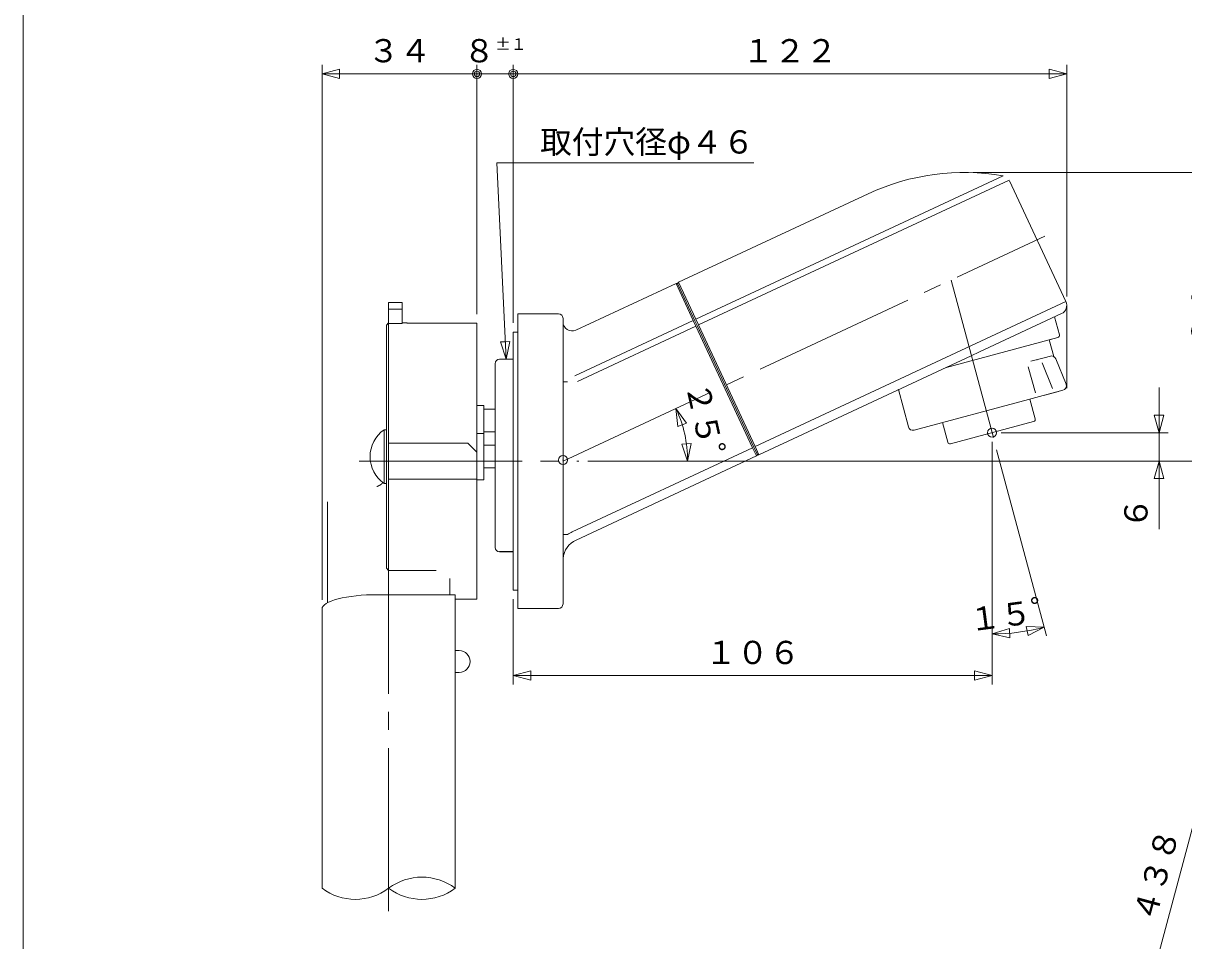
# Model space of a CAD drawing. Units: millimetres, scale not verified. Extents: x -373 to 395, y -278 to 275.
# Drawn here: x -373 to -116.8, y -34.6 to 167.9 of the extents above; entities that cross this region are included whole.
import ezdxf
from ezdxf.enums import TextEntityAlignment as Align

# ---------------------------------------------------------------- set-up
doc = ezdxf.new("R2010")
doc.units = ezdxf.units.MM
doc.header["$LTSCALE"] = 4
doc.header["$PDMODE"] = 32
doc.header["$PDSIZE"] = 2
doc.linetypes.add('USER2', pattern=[12, 9, -1, 1, -1])
for name, color, linetype, lineweight in [('0-1_1', 7, 'Continuous', 18), ('0-2_2', 7, 'Continuous', 18), ('0-3_3', 7, 'Continuous', 18)]:
    doc.layers.add(name, color=color, linetype=linetype, lineweight=lineweight)
doc.styles.add('ＭＳ ゴシック', font='')
doc.styles.get('ＭＳ ゴシック').set_extended_font_data('MS Gothic')

# ---------------------------------------------------------------- blocks, each defined once
blk = doc.blocks.new('D1')
at = {"layer": '0-3_3'}
for p, q in [((-159.11, 75.498), (-159.11, 21.893)), ((-264.847, 40.725), (-264.847, 21.893)), ((-264.847, 23.893), (-260.983, 24.928)), ((-264.847, 23.893), (-260.983, 22.858)), ((-260.983, 22.858), (-260.983, 24.928)), ((-162.974, 24.928), (-162.974, 22.858)), ((-159.11, 23.893), (-162.974, 22.858))]:
    blk.add_line(p, q, dxfattribs=at)
blk.add_lwpolyline([(-264.847, 23.893), (-159.11, 23.893), (-162.974, 24.928)], dxfattribs=at)
at = {"layer": '0-3_3', "style": 'ＭＳ ゴシック'}
blk.add_text('１０６', height=5.132, dxfattribs=at).set_placement((-222.478, 24.893), align=Align.BOTTOM_LEFT)
blk = doc.blocks.new('D2')
at = {"layer": '0-3_3'}
for p, q in [((-159.11, 75.498), (-159.11, 31.076)), ((-158.105, 73.748), (-147.095, 32.658)), ((-159.11, 33.076), (-155.295, 34.279)), ((-155.205, 32.21), (-155.295, 34.279)), ((-147.613, 34.59), (-151.609, 34.764)), ((-151.609, 34.764), (-151.161, 32.743)), ((-147.613, 34.59), (-151.161, 32.743)), ((-159.11, 33.076), (-155.205, 32.21))]:
    blk.add_line(p, q, dxfattribs=at)
blk.add_arc((-159.11, 77.498), 44.422, 270, 285.00001, dxfattribs=at)
at = {"layer": '0-3_3', "style": 'ＭＳ ゴシック'}
blk.add_text('１５゜', height=5.132, rotation=7.5, dxfattribs=at).set_placement((-163.722, 32.086), align=Align.BOTTOM_LEFT)
blk = doc.blocks.new('D3')
at = {"layer": '0-3_3'}
for p, q in [((-228.91, 82.853), (-228.494, 78.875)), ((-228.91, 82.853), (-226.56, 79.616)), ((-228.494, 78.875), (-226.56, 79.616)), ((-225.571, 75.152), (-227.636, 75.007)), ((-226.332, 71.225), (-227.636, 75.007)), ((-226.332, 71.225), (-225.571, 75.152)), ((-246.357, 71.225), (-224.332, 71.225))]:
    blk.add_line(p, q, dxfattribs=at)
blk.add_arc((-253.847, 71.225), 27.515, 0, 25, dxfattribs=at)
at = {"layer": '0-3_3', "style": 'ＭＳ ゴシック'}
blk.add_text('２５゜', height=5.132, rotation=282.5, dxfattribs=at).set_placement((-228.281, 87.648), align=Align.BOTTOM_LEFT)
blk = doc.blocks.new('D4')
at = {"layer": '0-3_3'}
for p, q in [((-163.306, 134.928), (-105.425, 134.928)), ((-107.425, 134.928), (-106.39, 131.064)), ((-108.461, 131.064), (-106.39, 131.064)), ((-107.425, 71.225), (-108.461, 75.089)), ((-106.39, 75.089), (-108.461, 75.089)), ((-107.425, 71.225), (-106.39, 75.089)), ((-246.357, 71.225), (-105.425, 71.225))]:
    blk.add_line(p, q, dxfattribs=at)
blk.add_lwpolyline([(-107.425, 71.225), (-107.425, 134.928), (-108.461, 131.064)], dxfattribs=at)
at = {"layer": '0-3_3', "style": 'ＭＳ ゴシック'}
blk.add_text('６４', height=5.132, rotation=90, dxfattribs=at).set_placement((-108.425, 96.076), align=Align.BOTTOM_LEFT)
blk = doc.blocks.new('D12')
at = {"layer": '0-3_3'}
for p, q in [((-42.89, 71.743), (-91.61, 84.797)), ((-89.678, 84.28), (-91.678, 80.816)), ((-89.678, 84.28), (-89.678, 80.28)), ((-91.678, 80.816), (-89.678, 80.28)), ((-146.359, -127.258), (-146.359, -123.258)), ((-144.359, -123.794), (-146.359, -123.258)), ((-111.355, -136.637), (-148.291, -126.74))]:
    blk.add_line(p, q, dxfattribs=at)
blk.add_lwpolyline([(-89.678, 84.28), (-146.359, -127.258), (-144.359, -123.794)], dxfattribs=at)
blk = doc.blocks.new('D13')
at = {"layer": '0-3_3'}
for p, q in [((-264.847, 101.725), (-264.847, 158.705)), ((-146.505, 157.74), (-146.505, 155.669)), ((-142.641, 156.705), (-146.505, 155.669)), ((-142.641, 107.598), (-142.641, 158.705))]:
    blk.add_line(p, q, dxfattribs=at)
blk.add_lwpolyline([(-264.847, 156.705), (-142.641, 156.705), (-146.505, 157.74)], dxfattribs=at)
for radius in [1, 0.6]:
    blk.add_circle((-264.847, 156.705), radius, dxfattribs=at)
at = {"layer": '0-3_3', "style": 'ＭＳ ゴシック'}
blk.add_text('１２２', height=5.132, dxfattribs=at).set_placement((-214.244, 157.705), align=Align.BOTTOM_LEFT)
blk = doc.blocks.new('D14')
at = {"layer": '0-3_3'}
for p, q in [((-307.047, 40.591), (-307.047, 158.705)), ((-307.047, 156.705), (-303.183, 157.74)), ((-307.047, 156.705), (-303.183, 155.669)), ((-307.047, 156.705), (-272.847, 156.705)), ((-303.183, 155.669), (-303.183, 157.74)), ((-272.847, 103.66), (-272.847, 158.705))]:
    blk.add_line(p, q, dxfattribs=at)
for radius in [1, 0.6]:
    blk.add_circle((-272.847, 156.705), radius, dxfattribs=at)
at = {"layer": '0-3_3', "style": 'ＭＳ ゴシック'}
blk.add_text('３４', height=5.132, dxfattribs=at).set_placement((-296.947, 157.705), align=Align.BOTTOM_LEFT)
blk = doc.blocks.new('D15')
at = {"layer": '0-3_3'}
for p, q in [((-272.847, 103.66), (-272.847, 158.705)), ((-272.847, 156.705), (-264.847, 156.705)), ((-264.847, 101.725), (-264.847, 158.705))]:
    blk.add_line(p, q, dxfattribs=at)
for centre, radius in [((-272.847, 156.705), 1), ((-272.847, 156.705), 0.6), ((-264.847, 156.705), 1), ((-264.847, 156.705), 0.6)]:
    blk.add_circle(centre, radius, dxfattribs=at)
at = {"layer": '0-3_3', "style": 'ＭＳ ゴシック'}
blk.add_text('８', height=5.132, dxfattribs=at).set_placement((-275.847, 157.705), align=Align.BOTTOM_LEFT)
blk = doc.blocks.new('D17')
at = {"layer": '0-3_3'}
for p, q in [((-122.259, 56.225), (-122.259, 87.498)), ((-122.259, 77.498), (-123.295, 81.362)), ((-121.224, 81.362), (-123.295, 81.362)), ((-122.259, 77.498), (-121.224, 81.362)), ((-157.11, 77.498), (-120.259, 77.498)), ((-248.357, 71.225), (-120.259, 71.225)), ((-122.259, 71.225), (-123.295, 67.361)), ((-122.259, 71.225), (-121.224, 67.361)), ((-123.295, 67.361), (-121.224, 67.361))]:
    blk.add_line(p, q, dxfattribs=at)
at = {"layer": '0-3_3', "style": 'ＭＳ ゴシック'}
blk.add_text('６', height=5.132, rotation=90, dxfattribs=at).set_placement((-123.259, 56.225), align=Align.BOTTOM_LEFT)

msp = doc.modelspace()

# ---------------------------------------------------------------- linework, layer by layer
at = {"layer": '0-1_1'}
msp.add_lwpolyline([(-373.022, 275.029), (-373.022, -277.972), (394.982, -277.972), (394.982, 275.029)], dxfattribs=at)
at = {"layer": '0-2_2'}
for p, q in [((-224.536, 102.542), (-156.69, 134.179)), ((-155.349, 133.26), (-223.944, 101.274)), ((-142.829, 106.443), (-155.24, 133.058)), ((-186.436, 130.244), (-228.341, 110.703)), ((-228.885, 110.45), (-251.001, 100.136)), ((-225.079, 102.289), (-228.885, 110.45)), ((-228.486, 110.304), (-224.719, 102.225)), ((-224.719, 102.225), (-228.486, 110.304)), ((-228.341, 110.703), (-224.536, 102.542)), ((-289.347, 106.225), (-292.347, 106.225)), ((-292.347, 104.743), (-292.347, 106.225)), ((-289.347, 104.743), (-289.347, 106.225)), ((-211.436, 74.451), (-142.829, 106.443)), ((-292.347, 101.599), (-292.347, 104.743)), ((-289.347, 104.743), (-292.347, 104.743)), ((-289.347, 101.599), (-289.347, 104.743)), ((-263.847, 103.725), (-263.847, 38.725)), ((-254.847, 103.725), (-263.847, 103.725)), ((-253.847, 102.725), (-253.847, 39.725)), ((-224.536, 102.542), (-223.944, 101.274)), ((-144.247, 99.092), (-145.315, 103.077)), ((-292.347, 101.725), (-292.847, 101.225)), ((-292.347, 101.599), (-292.347, 75.225)), ((-289.347, 101.599), (-292.347, 101.599)), ((-288.347, 101.725), (-289.347, 101.725)), ((-288.347, 101.66), (-288.347, 101.725)), ((-288.282, 101.66), (-288.347, 101.725)), ((-272.847, 101.66), (-288.347, 101.66)), ((-272.847, 101.66), (-272.847, 40.725)), ((-251.255, 90.083), (-225.079, 102.289)), ((-224.488, 101.02), (-250.664, 88.814)), ((-224.488, 101.02), (-225.079, 102.289)), ((-224.719, 102.225), (-224.216, 101.147)), ((-224.216, 101.147), (-224.719, 102.225)), ((-211.98, 74.197), (-224.488, 101.02)), ((-224.216, 101.147), (-211.708, 74.324)), ((-211.708, 74.324), (-224.216, 101.147)), ((-223.944, 101.274), (-211.436, 74.451)), ((-144.601, 98.48), (-169.456, 91.82)), ((-146.05, 98.091), (-146.48, 97.976)), ((-145.496, 94.303), (-146.48, 97.976)), ((-268.847, 52.192), (-268.847, 92.725)), ((-264.847, 93.725), (-267.847, 93.725)), ((-150.541, 93.253), (-147.619, 94.036)), ((-149.197, 93.615), (-149.22, 93.617)), ((-149.178, 93.618), (-149.197, 93.615)), ((-145.768, 87.285), (-148.043, 92.887)), ((-147.619, 94.036), (-146.253, 94.402)), ((-142.792, 88.211), (-145.068, 93.812)), ((-151.114, 92.064), (-149.561, 86.269)), ((-253.847, 88.736), (-252.847, 88.736)), ((-180.286, 86.77), (-179.776, 87.008)), ((-179.776, 87.008), (-177.567, 78.765)), ((-151.111, 84.818), (-176.342, 78.058)), ((-148.619, 85.486), (-151.111, 84.818)), ((-149.58, 80.57), (-150.745, 84.916)), ((-147.456, 85.797), (-147.819, 85.7)), ((-144.467, 86.599), (-147.456, 85.797)), ((-272.847, 83.475), (-271.347, 83.475)), ((-271.347, 83.475), (-271.347, 67.125)), ((-271.347, 82.725), (-268.847, 82.725)), ((-170.064, 79.74), (-168.899, 75.393)), ((-149.934, 79.957), (-168.287, 75.04)), ((-292.847, 78.125), (-293.347, 78.125)), ((-272.847, 77.307), (-271.347, 77.307)), ((-271.347, 77.725), (-268.847, 77.725)), ((-292.347, 67.225), (-292.347, 75.225)), ((-292.347, 75.225), (-274.847, 75.225)), ((-272.847, 73.225), (-274.847, 75.225)), ((-271.347, 74.725), (-268.847, 74.725)), ((-211.708, 74.324), (-210.99, 72.783)), ((-210.99, 72.783), (-211.708, 74.324)), ((-211.436, 74.451), (-210.591, 72.638)), ((-251.805, 55.627), (-211.98, 74.197)), ((-211.135, 72.385), (-250.96, 53.814)), ((-211.135, 72.385), (-211.98, 74.197)), ((-271.347, 69.725), (-268.847, 69.725)), ((-292.347, 67.225), (-272.847, 67.225)), ((-272.847, 67.125), (-271.347, 67.125)), ((-305.847, 62.256), (-305.847, 39.956)), ((-252.847, 55.027), (-253.847, 55.027)), ((-267.847, 51.307), (-264.847, 51.307)), ((-267.847, 51.192), (-267.847, 51.307)), ((-267.847, 51.192), (-264.847, 51.192)), ((-253.837, 49.75), (-253.847, 49.282)), ((-281.847, 47.113), (-292.347, 47.113)), ((-278.847, 45.295), (-278.847, 41.748)), ((-277.647, 41.748), (-294.847, 41.748)), ((-277.647, 41.748), (-277.647, -23.042)), ((-264.847, 42.725), (-263.847, 42.725)), ((-307.047, 38.591), (-307.047, -23.042)), ((-277.647, 40.725), (-272.847, 40.725)), ((-263.847, 38.725), (-254.847, 38.725)), ((-276.747, 29.4), (-277.647, 29.4)), ((-277.647, 24.6), (-276.747, 24.6))]:
    msp.add_line(p, q, dxfattribs=at)
at = {"layer": '0-2_2', "linetype": 'USER2'}
for p, q in [((-253.847, 71.225), (-147.44, 120.843)), ((-168.138, 111.192), (-158.623, 75.68)), ((-298.828, 71.225), (-250.357, 71.225)), ((-292.347, -28.107), (-292.347, 71.225))]:
    msp.add_line(p, q, dxfattribs=at)
at = {"layer": '0-2_2'}
for points in [[(-143.796, 103.785), (-161.922, 95.333), (-163.721, 94.494), (-210.591, 72.638)], [(-292.347, 67.225), (-292.347, 47.113), (-292.847, 47.637), (-292.847, 101.225)], [(-264.847, 42.725), (-264.847, 99.725), (-263.847, 99.725)], [(-143.46, 86.868), (-144.826, 86.502), (-148.619, 85.486)], [(-292.847, 66.325), (-293.347, 66.325), (-293.347, 78.125)], [(-294.4, 65.851), (-294.413, 65.845), (-294.425, 65.838), (-294.438, 65.831), (-294.476, 65.812), (-294.489, 65.806), (-294.502, 65.799), (-294.515, 65.793), (-294.526, 65.788), (-294.537, 65.782), (-294.548, 65.777), (-294.581, 65.762), (-294.615, 65.746), (-294.626, 65.741), (-294.637, 65.736), (-294.648, 65.731), (-294.661, 65.726), (-294.674, 65.72), (-294.687, 65.714), (-294.726, 65.698), (-294.765, 65.681), (-294.778, 65.676), (-294.791, 65.671), (-294.804, 65.665), (-294.819, 65.659), (-294.834, 65.653), (-294.849, 65.647), (-294.894, 65.63), (-294.94, 65.612), (-294.955, 65.607), (-294.97, 65.601), (-294.985, 65.595)], [(-293.913, 66.173), (-293.92, 66.168), (-293.927, 66.162), (-293.938, 66.153), (-293.949, 66.145), (-293.96, 66.136), (-293.971, 66.128), (-293.982, 66.119), (-293.993, 66.111), (-294.004, 66.103), (-294.015, 66.094), (-294.027, 66.086), (-294.038, 66.078), (-294.05, 66.069), (-294.061, 66.061), (-294.073, 66.053), (-294.085, 66.044), (-294.098, 66.036), (-294.11, 66.027), (-294.122, 66.019), (-294.134, 66.011), (-294.147, 66.002), (-294.16, 65.993), (-294.173, 65.985), (-294.187, 65.976), (-294.2, 65.968), (-294.213, 65.96), (-294.227, 65.95), (-294.242, 65.942), (-294.256, 65.933), (-294.271, 65.924), (-294.286, 65.915), (-294.3, 65.907), (-294.311, 65.9), (-294.322, 65.894), (-294.333, 65.888), (-294.367, 65.869), (-294.378, 65.863), (-294.389, 65.857), (-294.4, 65.851)], [(-293.581, 66.493), (-293.586, 66.487), (-293.592, 66.481), (-293.598, 66.475), (-293.603, 66.469), (-293.609, 66.462), (-293.615, 66.456), (-293.622, 66.449), (-293.629, 66.441), (-293.636, 66.434), (-293.657, 66.411), (-293.664, 66.404), (-293.672, 66.396), (-293.679, 66.389), (-293.686, 66.382), (-293.693, 66.375), (-293.699, 66.368), (-293.72, 66.347), (-293.727, 66.34), (-293.734, 66.334), (-293.741, 66.327), (-293.748, 66.32), (-293.755, 66.314), (-293.762, 66.307), (-293.782, 66.288), (-293.789, 66.281), (-293.796, 66.275), (-293.803, 66.269), (-293.809, 66.263), (-293.816, 66.256), (-293.823, 66.25), (-293.844, 66.232), (-293.851, 66.226), (-293.857, 66.22), (-293.864, 66.214), (-293.871, 66.208), (-293.878, 66.202), (-293.885, 66.196), (-293.906, 66.179), (-293.913, 66.173)]]:
    msp.add_lwpolyline(points, dxfattribs=at)
for centre, radius, start, end in [((-165.306, 84.927), 50.001, 80.11028, 115), ((-228.758, 110.178), 0.3, 25, 115), ((-228.214, 110.431), 0.3, 115, 205), ((-144.641, 105.598), 2, 295, 25), ((-254.847, 102.725), 1, 0, 90), ((-251.847, 101.949), 2, 180, 294.53021), ((-144.73, 98.963), 0.5, 285, 15), ((-267.847, 92.725), 1, 90, 180), ((-145.994, 93.436), 1, 22.10708, 105), ((-143.719, 87.834), 1, 285, 0), ((-143.719, 87.834), 1, 0, 22.10708), ((-150.063, 80.44), 0.5, 285, 15), ((-289.282, 72.225), 7.165, 124.563, 235.437), ((-176.601, 79.023), 1, 195, 285), ((-168.416, 75.523), 0.5, 195, 285), ((-211.262, 72.656), 0.3, 295, 25), ((-210.718, 72.91), 0.3, 205, 295), ((-248.847, 49.282), 5, 115, 174.62729), ((-248.847, 49.282), 7, 115, 124.84991), ((-267.847, 52.192), 1, 180, 270), ((-254.847, 39.725), 1, 270, 0), ((-276.747, 27), 2.4, 0, 90), ((-276.747, 27), 2.4, 270, 0), ((-299.697, -13.242), 12.25, 233.1301, 306.8699), ((-284.997, -32.842), 12.25, 53.1301, 126.8699), ((-284.997, -13.242), 12.25, 233.1301, 306.8699)]:
    msp.add_arc(centre, radius, start, end, dxfattribs=at)
msp.add_ellipse((-294.847, 38.591), major_axis=(12.2, 0), ratio=0.258822, start_param=1.570796, end_param=3.141593, dxfattribs=at)
at = {"layer": '0-3_3'}
msp.add_line((-142.641, 105.598), (-142.641, 87.338), dxfattribs=at)
msp.add_lwpolyline([(-266.404, 93.725), (-268.474, 137.059), (-211.697, 137.059)], dxfattribs=at)
msp.add_lwpolyline([(-266.589, 97.584), (-267.623, 97.535), (-266.404, 93.725), (-265.555, 97.634)], close=True, dxfattribs=at)
for p in [(-159.11, 77.498), (-253.847, 71.468)]:
    msp.add_point(p, dxfattribs=at)

# ---------------------------------------------------------------- block references
for name in ['D14', 'D15', 'D13', 'D4', 'D17', 'D3', 'D12', 'D1', 'D2']:
    msp.add_blockref(name, (0, 0), dxfattribs=at)

# ---------------------------------------------------------------- texts
at = {"layer": '0-3_3', "style": 'ＭＳ ゴシック'}
for s, height, p in [('±１', 2.566, (-268.847, 161.205)), ('取付穴径φ４６', 5.132, (-258.903, 137.577))]:
    msp.add_text(s, height=height, dxfattribs=at).set_placement(p, align=Align.BOTTOM_LEFT)
msp.add_text('４３８', height=5.132, rotation=75, dxfattribs=at).set_placement((-121.702, -31.373), align=Align.BOTTOM_LEFT)

doc.saveas('drawing.dxf')
